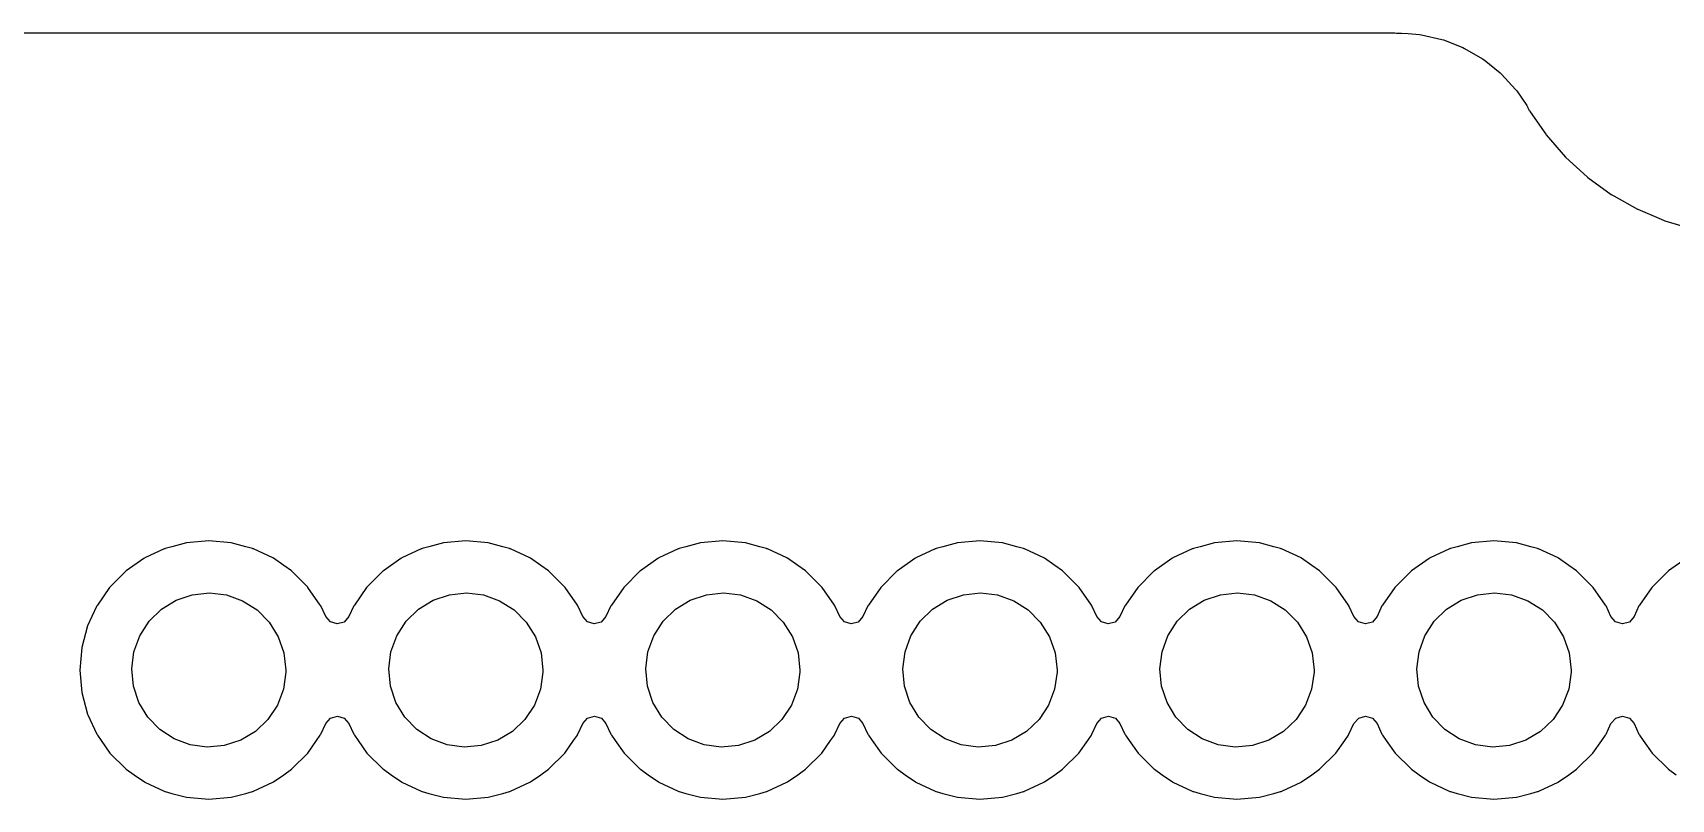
# Model space of a CAD drawing. Extents: x 84 to 209, y -139 to -58.
# Drawn here: x 166.78 to 182.98, y -69.83 to -62.26 of the extents above; entities that cross this region are included whole.
import ezdxf

# ---------------------------------------------------------------- set-up
doc = ezdxf.new("R2010")
doc.units = 0
doc.layers.add('BLACK', color=7, linetype='CONTINUOUS')

msp = doc.modelspace()

# ---------------------------------------------------------------- linework, layer by layer
at = {"layer": 'BLACK', "linetype": 'CONTINUOUS'}
for p, q in [((166.32, -62.2585), (180.226, -62.2585)), ((180.226, -62.2585), (180.245, -62.26)), ((180.245, -62.26), (180.26, -62.2623)), ((180.26, -62.2623), (180.26, -62.2623)), ((180.26, -62.2623), (180.269, -62.2637)), ((180.269, -62.2637), (180.283, -62.2618)), ((180.283, -62.2618), (180.309, -62.2611)), ((180.309, -62.2611), (180.376, -62.2661)), ((180.376, -62.2661), (180.489, -62.2746)), ((180.489, -62.2746), (180.507, -62.2774)), ((180.507, -62.2774), (180.707, -62.3232)), ((180.707, -62.3232), (180.725, -62.3288)), ((180.725, -62.3288), (180.916, -62.404)), ((180.916, -62.404), (180.933, -62.4122)), ((180.933, -62.4122), (181.11, -62.515)), ((181.11, -62.515), (181.126, -62.5257)), ((181.126, -62.5257), (181.286, -62.654)), ((181.286, -62.654), (181.299, -62.6669)), ((181.299, -62.6669), (181.438, -62.8175)), ((181.438, -62.8175), (181.45, -62.8324)), ((181.45, -62.8324), (181.547, -62.9758)), ((181.547, -62.9758), (181.555, -62.9909)), ((181.555, -62.9909), (181.555, -62.9909)), ((181.555, -62.9909), (181.559, -62.9976)), ((181.559, -62.9976), (181.56, -62.9997)), ((181.56, -62.9997), (181.562, -63.0071)), ((181.562, -63.0071), (181.565, -63.0101)), ((181.565, -63.0101), (181.566, -63.0136)), ((181.566, -63.0136), (181.572, -63.0244)), ((181.572, -63.0244), (181.577, -63.0297)), ((181.577, -63.0297), (181.583, -63.0382)), ((181.583, -63.0382), (181.735, -63.2591)), ((181.735, -63.2591), (181.739, -63.2654)), ((181.739, -63.2654), (181.932, -63.4865)), ((181.932, -63.4865), (181.935, -63.4889)), ((181.935, -63.4889), (181.935, -63.4889)), ((181.935, -63.4889), (182.146, -63.6818)), ((182.146, -63.6818), (182.149, -63.6843)), ((182.149, -63.6843), (182.151, -63.6864)), ((182.151, -63.6864), (182.151, -63.6864)), ((182.151, -63.6864), (182.383, -63.8541)), ((182.383, -63.8541), (182.383, -63.8541)), ((182.383, -63.8541), (182.386, -63.8562)), ((182.386, -63.8562), (182.389, -63.8579)), ((182.389, -63.8579), (182.389, -63.8579)), ((182.389, -63.8579), (182.407, -63.8678)), ((182.407, -63.8678), (182.642, -64)), ((182.642, -64), (182.645, -64.0014)), ((182.645, -64.0014), (182.645, -64.0014)), ((182.645, -64.0014), (182.877, -64.0993)), ((182.877, -64.0993), (182.912, -64.1138)), ((182.912, -64.1138), (183.193, -64.1962)), ((168.088, -67.3525), (168.083, -67.3548)), ((168.093, -67.3511), (168.088, -67.3525)), ((168.159, -67.3334), (168.093, -67.3511)), ((168.093, -67.3511), (168.093, -67.3511)), ((168.303, -67.295), (168.159, -67.3334)), ((168.524, -67.2756), (168.303, -67.295)), ((168.746, -67.295), (168.524, -67.2756)), ((168.889, -67.3334), (168.746, -67.295)), ((168.955, -67.3511), (168.889, -67.3334)), ((168.96, -67.3525), (168.955, -67.3511)), ((168.955, -67.3511), (168.955, -67.3511)), ((168.965, -67.3548), (168.96, -67.3525)), ((170.628, -67.3525), (170.623, -67.3548)), ((170.633, -67.3511), (170.628, -67.3525)), ((170.699, -67.3334), (170.633, -67.3511)), ((170.633, -67.3511), (170.633, -67.3511)), ((170.843, -67.295), (170.699, -67.3334)), ((171.064, -67.2756), (170.843, -67.295)), ((171.286, -67.295), (171.064, -67.2756)), ((171.429, -67.3334), (171.286, -67.295)), ((171.495, -67.3511), (171.429, -67.3334)), ((171.5, -67.3525), (171.495, -67.3511)), ((171.495, -67.3511), (171.495, -67.3511)), ((171.505, -67.3548), (171.5, -67.3525)), ((173.168, -67.3525), (173.163, -67.3548)), ((173.173, -67.3511), (173.168, -67.3525)), ((173.239, -67.3334), (173.173, -67.3511)), ((173.173, -67.3511), (173.173, -67.3511)), ((173.383, -67.295), (173.239, -67.3334)), ((173.604, -67.2756), (173.383, -67.295)), ((173.826, -67.295), (173.604, -67.2756)), ((173.969, -67.3334), (173.826, -67.295)), ((174.035, -67.3511), (173.969, -67.3334)), ((174.04, -67.3525), (174.035, -67.3511)), ((174.035, -67.3511), (174.035, -67.3511)), ((174.045, -67.3548), (174.04, -67.3525)), ((175.708, -67.3525), (175.703, -67.3548)), ((175.713, -67.3511), (175.708, -67.3525)), ((175.779, -67.3334), (175.713, -67.3511)), ((175.713, -67.3511), (175.713, -67.3511)), ((175.923, -67.295), (175.779, -67.3334)), ((176.144, -67.2756), (175.923, -67.295)), ((176.366, -67.295), (176.144, -67.2756)), ((176.509, -67.3334), (176.366, -67.295)), ((176.575, -67.3511), (176.509, -67.3334)), ((176.58, -67.3525), (176.575, -67.3511)), ((176.575, -67.3511), (176.575, -67.3511)), ((176.585, -67.3548), (176.58, -67.3525)), ((178.248, -67.3525), (178.243, -67.3548)), ((178.253, -67.3511), (178.248, -67.3525)), ((178.319, -67.3334), (178.253, -67.3511)), ((178.253, -67.3511), (178.253, -67.3511)), ((178.463, -67.295), (178.319, -67.3334)), ((178.684, -67.2756), (178.463, -67.295)), ((178.906, -67.295), (178.684, -67.2756)), ((179.049, -67.3334), (178.906, -67.295)), ((179.115, -67.3511), (179.049, -67.3334)), ((179.12, -67.3525), (179.115, -67.3511)), ((179.115, -67.3511), (179.115, -67.3511)), ((179.125, -67.3548), (179.12, -67.3525)), ((180.788, -67.3525), (180.783, -67.3548)), ((180.793, -67.3511), (180.788, -67.3525)), ((180.859, -67.3334), (180.793, -67.3511)), ((180.793, -67.3511), (180.793, -67.3511)), ((181.003, -67.295), (180.859, -67.3334)), ((181.224, -67.2756), (181.003, -67.295)), ((181.446, -67.295), (181.224, -67.2756)), ((181.589, -67.3334), (181.446, -67.295)), ((181.655, -67.3511), (181.589, -67.3334)), ((181.66, -67.3525), (181.655, -67.3511)), ((181.655, -67.3511), (181.655, -67.3511)), ((181.665, -67.3548), (181.66, -67.3525)), ((167.882, -67.4496), (167.709, -67.5708)), ((167.887, -67.4465), (167.882, -67.4496)), ((167.882, -67.4496), (167.882, -67.4496)), ((167.892, -67.4441), (167.887, -67.4465)), ((168.083, -67.3548), (167.892, -67.4441)), ((167.892, -67.4441), (167.892, -67.4441)), ((168.083, -67.3548), (168.083, -67.3548)), ((169.157, -67.4441), (168.965, -67.3548)), ((168.965, -67.3548), (168.965, -67.3548)), ((169.162, -67.4465), (169.157, -67.4441)), ((169.157, -67.4441), (169.157, -67.4441)), ((169.264, -67.5178), (169.162, -67.4465)), ((170.422, -67.4496), (170.249, -67.5708)), ((170.427, -67.4465), (170.422, -67.4496)), ((170.422, -67.4496), (170.422, -67.4496)), ((170.432, -67.4441), (170.427, -67.4465)), ((170.623, -67.3548), (170.432, -67.4441)), ((170.432, -67.4441), (170.432, -67.4441)), ((170.623, -67.3548), (170.623, -67.3548)), ((171.697, -67.4441), (171.505, -67.3548)), ((171.505, -67.3548), (171.505, -67.3548)), ((171.702, -67.4465), (171.697, -67.4441)), ((171.697, -67.4441), (171.697, -67.4441)), ((171.804, -67.5178), (171.702, -67.4465)), ((172.962, -67.4496), (172.789, -67.5708)), ((172.967, -67.4465), (172.962, -67.4496)), ((172.962, -67.4496), (172.962, -67.4496)), ((172.972, -67.4441), (172.967, -67.4465)), ((173.163, -67.3548), (172.972, -67.4441)), ((172.972, -67.4441), (172.972, -67.4441)), ((173.163, -67.3548), (173.163, -67.3548)), ((174.237, -67.4441), (174.045, -67.3548)), ((174.045, -67.3548), (174.045, -67.3548)), ((174.242, -67.4465), (174.237, -67.4441)), ((174.237, -67.4441), (174.237, -67.4441)), ((174.344, -67.5178), (174.242, -67.4465)), ((175.502, -67.4496), (175.329, -67.5708)), ((175.507, -67.4465), (175.502, -67.4496)), ((175.502, -67.4496), (175.502, -67.4496)), ((175.512, -67.4441), (175.507, -67.4465)), ((175.703, -67.3548), (175.512, -67.4441)), ((175.512, -67.4441), (175.512, -67.4441)), ((175.703, -67.3548), (175.703, -67.3548)), ((176.777, -67.4441), (176.585, -67.3548)), ((176.585, -67.3548), (176.585, -67.3548)), ((176.782, -67.4465), (176.777, -67.4441)), ((176.777, -67.4441), (176.777, -67.4441)), ((176.884, -67.5178), (176.782, -67.4465)), ((178.042, -67.4496), (177.869, -67.5708)), ((178.047, -67.4465), (178.042, -67.4496)), ((178.042, -67.4496), (178.042, -67.4496)), ((178.052, -67.4441), (178.047, -67.4465)), ((178.243, -67.3548), (178.052, -67.4441)), ((178.052, -67.4441), (178.052, -67.4441)), ((178.243, -67.3548), (178.243, -67.3548)), ((179.317, -67.4441), (179.125, -67.3548)), ((179.125, -67.3548), (179.125, -67.3548)), ((179.322, -67.4465), (179.317, -67.4441)), ((179.317, -67.4441), (179.317, -67.4441)), ((179.424, -67.5178), (179.322, -67.4465)), ((180.582, -67.4496), (180.409, -67.5708)), ((180.587, -67.4465), (180.582, -67.4496)), ((180.582, -67.4496), (180.582, -67.4496)), ((180.592, -67.4441), (180.587, -67.4465)), ((180.783, -67.3548), (180.592, -67.4441)), ((180.592, -67.4441), (180.592, -67.4441)), ((180.783, -67.3548), (180.783, -67.3548)), ((181.857, -67.4441), (181.665, -67.3548)), ((181.665, -67.3548), (181.665, -67.3548)), ((181.862, -67.4465), (181.857, -67.4441)), ((181.857, -67.4441), (181.857, -67.4441)), ((181.964, -67.5178), (181.862, -67.4465)), ((183.122, -67.4496), (182.949, -67.5708)), ((167.704, -67.574), (167.547, -67.7312)), ((167.709, -67.5708), (167.704, -67.574)), ((167.709, -67.5708), (167.709, -67.5708)), ((169.34, -67.5708), (169.264, -67.5178)), ((169.344, -67.574), (169.34, -67.5708)), ((169.34, -67.5708), (169.34, -67.5708)), ((169.501, -67.7312), (169.344, -67.574)), ((170.244, -67.574), (170.087, -67.7312)), ((170.249, -67.5708), (170.244, -67.574)), ((170.249, -67.5708), (170.249, -67.5708)), ((171.88, -67.5708), (171.804, -67.5178)), ((171.884, -67.574), (171.88, -67.5708)), ((171.88, -67.5708), (171.88, -67.5708)), ((172.041, -67.7312), (171.884, -67.574)), ((172.784, -67.574), (172.627, -67.7312)), ((172.789, -67.5708), (172.784, -67.574)), ((172.789, -67.5708), (172.789, -67.5708)), ((174.42, -67.5708), (174.344, -67.5178)), ((174.424, -67.574), (174.42, -67.5708)), ((174.42, -67.5708), (174.42, -67.5708)), ((174.581, -67.7312), (174.424, -67.574)), ((175.324, -67.574), (175.167, -67.7312)), ((175.329, -67.5708), (175.324, -67.574)), ((175.329, -67.5708), (175.329, -67.5708)), ((176.96, -67.5708), (176.884, -67.5178)), ((176.964, -67.574), (176.96, -67.5708)), ((176.96, -67.5708), (176.96, -67.5708)), ((177.121, -67.7312), (176.964, -67.574)), ((177.864, -67.574), (177.707, -67.7312)), ((177.869, -67.5708), (177.864, -67.574)), ((177.869, -67.5708), (177.869, -67.5708)), ((179.5, -67.5708), (179.424, -67.5178)), ((179.504, -67.574), (179.5, -67.5708)), ((179.5, -67.5708), (179.5, -67.5708)), ((179.661, -67.7312), (179.504, -67.574)), ((180.404, -67.574), (180.247, -67.7312)), ((180.409, -67.5708), (180.404, -67.574)), ((180.409, -67.5708), (180.409, -67.5708)), ((182.04, -67.5708), (181.964, -67.5178)), ((182.044, -67.574), (182.04, -67.5708)), ((182.04, -67.5708), (182.04, -67.5708)), ((182.201, -67.7312), (182.044, -67.574)), ((182.944, -67.574), (182.787, -67.7312)), ((182.949, -67.5708), (182.944, -67.574)), ((182.949, -67.5708), (182.949, -67.5708)), ((167.544, -67.7357), (167.423, -67.9088)), ((167.547, -67.7312), (167.544, -67.7357)), ((167.544, -67.7357), (167.544, -67.7357)), ((168.2, -67.8615), (168.361, -67.8067)), ((168.361, -67.8067), (168.53, -67.789)), ((168.53, -67.789), (168.698, -67.8091)), ((168.698, -67.8091), (168.858, -67.8661)), ((169.504, -67.7357), (169.501, -67.7312)), ((169.626, -67.9088), (169.504, -67.7357)), ((169.504, -67.7357), (169.504, -67.7357)), ((170.084, -67.7357), (169.963, -67.9088)), ((170.087, -67.7312), (170.084, -67.7357)), ((170.084, -67.7357), (170.084, -67.7357)), ((170.74, -67.8615), (170.901, -67.8067)), ((170.901, -67.8067), (171.07, -67.789)), ((171.07, -67.789), (171.238, -67.8091)), ((171.238, -67.8091), (171.398, -67.8661)), ((172.044, -67.7357), (172.041, -67.7312)), ((172.166, -67.9088), (172.044, -67.7357)), ((172.044, -67.7357), (172.044, -67.7357)), ((172.624, -67.7357), (172.503, -67.9088)), ((172.627, -67.7312), (172.624, -67.7357)), ((172.624, -67.7357), (172.624, -67.7357)), ((173.28, -67.8615), (173.441, -67.8067)), ((173.441, -67.8067), (173.61, -67.789)), ((173.61, -67.789), (173.778, -67.8091)), ((173.778, -67.8091), (173.938, -67.8661)), ((174.584, -67.7357), (174.581, -67.7312)), ((174.706, -67.9088), (174.584, -67.7357)), ((174.584, -67.7357), (174.584, -67.7357)), ((175.164, -67.7357), (175.043, -67.9088)), ((175.167, -67.7312), (175.164, -67.7357)), ((175.164, -67.7357), (175.164, -67.7357)), ((175.82, -67.8615), (175.981, -67.8067)), ((175.981, -67.8067), (176.15, -67.789)), ((176.15, -67.789), (176.318, -67.8091)), ((176.318, -67.8091), (176.478, -67.8661)), ((177.124, -67.7357), (177.121, -67.7312)), ((177.246, -67.9088), (177.124, -67.7357)), ((177.124, -67.7357), (177.124, -67.7357)), ((177.704, -67.7357), (177.583, -67.9088)), ((177.707, -67.7312), (177.704, -67.7357)), ((177.704, -67.7357), (177.704, -67.7357)), ((178.36, -67.8615), (178.521, -67.8067)), ((178.521, -67.8067), (178.69, -67.789)), ((178.69, -67.789), (178.858, -67.8091)), ((178.858, -67.8091), (179.018, -67.8661)), ((179.664, -67.7357), (179.661, -67.7312)), ((179.786, -67.9088), (179.664, -67.7357)), ((179.664, -67.7357), (179.664, -67.7357)), ((180.244, -67.7357), (180.123, -67.9088)), ((180.247, -67.7312), (180.244, -67.7357)), ((180.244, -67.7357), (180.244, -67.7357)), ((180.9, -67.8615), (181.061, -67.8067)), ((181.061, -67.8067), (181.23, -67.789)), ((181.23, -67.789), (181.398, -67.8091)), ((181.398, -67.8091), (181.558, -67.8661)), ((182.204, -67.7357), (182.201, -67.7312)), ((182.326, -67.9088), (182.204, -67.7357)), ((182.204, -67.7357), (182.204, -67.7357)), ((182.784, -67.7357), (182.663, -67.9088)), ((182.787, -67.7312), (182.784, -67.7357)), ((182.784, -67.7357), (182.784, -67.7357)), ((167.417, -67.9183), (167.368, -68.0233)), ((167.42, -67.9133), (167.417, -67.9183)), ((167.417, -67.9183), (167.417, -67.9183)), ((167.423, -67.9088), (167.42, -67.9133)), ((167.934, -68.0693), (168.055, -67.9505)), ((168.055, -67.9505), (168.2, -67.8615)), ((168.858, -67.8661), (169.002, -67.9571)), ((169.002, -67.9571), (169.121, -68.0776)), ((169.629, -67.9133), (169.626, -67.9088)), ((169.631, -67.9183), (169.629, -67.9133)), ((169.68, -68.0233), (169.631, -67.9183)), ((169.631, -67.9183), (169.631, -67.9183)), ((169.957, -67.9183), (169.908, -68.0233)), ((169.96, -67.9133), (169.957, -67.9183)), ((169.957, -67.9183), (169.957, -67.9183)), ((169.963, -67.9088), (169.96, -67.9133)), ((170.474, -68.0693), (170.595, -67.9505)), ((170.595, -67.9505), (170.74, -67.8615)), ((171.398, -67.8661), (171.542, -67.9571)), ((171.542, -67.9571), (171.661, -68.0776)), ((172.169, -67.9133), (172.166, -67.9088)), ((172.171, -67.9183), (172.169, -67.9133)), ((172.22, -68.0233), (172.171, -67.9183)), ((172.171, -67.9183), (172.171, -67.9183)), ((172.497, -67.9183), (172.448, -68.0233)), ((172.5, -67.9133), (172.497, -67.9183)), ((172.497, -67.9183), (172.497, -67.9183)), ((172.503, -67.9088), (172.5, -67.9133)), ((173.014, -68.0693), (173.135, -67.9505)), ((173.135, -67.9505), (173.28, -67.8615)), ((173.938, -67.8661), (174.082, -67.9571)), ((174.082, -67.9571), (174.201, -68.0776)), ((174.709, -67.9133), (174.706, -67.9088)), ((174.711, -67.9183), (174.709, -67.9133)), ((174.76, -68.0233), (174.711, -67.9183)), ((174.711, -67.9183), (174.711, -67.9183)), ((175.037, -67.9183), (174.988, -68.0233)), ((175.04, -67.9133), (175.037, -67.9183)), ((175.037, -67.9183), (175.037, -67.9183)), ((175.043, -67.9088), (175.04, -67.9133)), ((175.554, -68.0693), (175.675, -67.9505)), ((175.675, -67.9505), (175.82, -67.8615)), ((176.478, -67.8661), (176.622, -67.9571)), ((176.622, -67.9571), (176.741, -68.0776)), ((177.249, -67.9133), (177.246, -67.9088)), ((177.251, -67.9183), (177.249, -67.9133)), ((177.3, -68.0233), (177.251, -67.9183)), ((177.251, -67.9183), (177.251, -67.9183)), ((177.577, -67.9183), (177.528, -68.0233)), ((177.58, -67.9133), (177.577, -67.9183)), ((177.577, -67.9183), (177.577, -67.9183)), ((177.583, -67.9088), (177.58, -67.9133)), ((178.094, -68.0693), (178.215, -67.9505)), ((178.215, -67.9505), (178.36, -67.8615)), ((179.018, -67.8661), (179.162, -67.9571)), ((179.162, -67.9571), (179.281, -68.0776)), ((179.789, -67.9133), (179.786, -67.9088)), ((179.791, -67.9183), (179.789, -67.9133)), ((179.84, -68.0233), (179.791, -67.9183)), ((179.791, -67.9183), (179.791, -67.9183)), ((180.117, -67.9183), (180.068, -68.0233)), ((180.12, -67.9133), (180.117, -67.9183)), ((180.117, -67.9183), (180.117, -67.9183)), ((180.123, -67.9088), (180.12, -67.9133)), ((180.634, -68.0693), (180.755, -67.9505)), ((180.755, -67.9505), (180.9, -67.8615)), ((181.558, -67.8661), (181.702, -67.9571)), ((181.702, -67.9571), (181.821, -68.0776)), ((182.329, -67.9133), (182.326, -67.9088)), ((182.331, -67.9183), (182.329, -67.9133)), ((182.38, -68.0233), (182.331, -67.9183)), ((182.331, -67.9183), (182.331, -67.9183)), ((182.657, -67.9183), (182.608, -68.0233)), ((182.66, -67.9133), (182.657, -67.9183)), ((182.657, -67.9183), (182.657, -67.9183)), ((182.663, -67.9088), (182.66, -67.9133)), ((167.326, -68.1148), (167.268, -68.3295)), ((167.368, -68.0233), (167.326, -68.1148)), ((167.842, -68.2121), (167.934, -68.0693)), ((169.121, -68.0776), (169.211, -68.2217)), ((169.725, -68.0755), (169.68, -68.0233)), ((169.793, -68.0961), (169.725, -68.0755)), ((169.862, -68.0766), (169.793, -68.0961)), ((169.908, -68.0233), (169.862, -68.0766)), ((170.382, -68.2121), (170.474, -68.0693)), ((171.661, -68.0776), (171.751, -68.2217)), ((172.265, -68.0755), (172.22, -68.0233)), ((172.333, -68.0961), (172.265, -68.0755)), ((172.402, -68.0766), (172.333, -68.0961)), ((172.448, -68.0233), (172.402, -68.0766)), ((172.922, -68.2121), (173.014, -68.0693)), ((174.201, -68.0776), (174.291, -68.2217)), ((174.805, -68.0755), (174.76, -68.0233)), ((174.873, -68.0961), (174.805, -68.0755)), ((174.942, -68.0766), (174.873, -68.0961)), ((174.988, -68.0233), (174.942, -68.0766)), ((175.462, -68.2121), (175.554, -68.0693)), ((176.741, -68.0776), (176.831, -68.2217)), ((177.345, -68.0755), (177.3, -68.0233)), ((177.413, -68.0961), (177.345, -68.0755)), ((177.482, -68.0766), (177.413, -68.0961)), ((177.528, -68.0233), (177.482, -68.0766)), ((178.002, -68.2121), (178.094, -68.0693)), ((179.281, -68.0776), (179.371, -68.2217)), ((179.885, -68.0755), (179.84, -68.0233)), ((179.953, -68.0961), (179.885, -68.0755)), ((180.022, -68.0766), (179.953, -68.0961)), ((180.068, -68.0233), (180.022, -68.0766)), ((180.542, -68.2121), (180.634, -68.0693)), ((181.821, -68.0776), (181.911, -68.2217)), ((182.425, -68.0755), (182.38, -68.0233)), ((182.493, -68.0961), (182.425, -68.0755)), ((182.562, -68.0766), (182.493, -68.0961)), ((182.608, -68.0233), (182.562, -68.0766)), ((167.784, -68.3718), (167.842, -68.2121)), ((169.211, -68.2217), (169.267, -68.3821)), ((170.324, -68.3718), (170.382, -68.2121)), ((171.751, -68.2217), (171.807, -68.3821)), ((172.864, -68.3718), (172.922, -68.2121)), ((174.291, -68.2217), (174.347, -68.3821)), ((175.404, -68.3718), (175.462, -68.2121)), ((176.831, -68.2217), (176.887, -68.3821)), ((177.944, -68.3718), (178.002, -68.2121)), ((179.371, -68.2217), (179.427, -68.3821)), ((180.484, -68.3718), (180.542, -68.2121)), ((181.911, -68.2217), (181.967, -68.3821)), ((167.268, -68.3295), (167.249, -68.5509)), ((167.762, -68.5403), (167.784, -68.3718)), ((169.267, -68.3821), (169.286, -68.5509)), ((170.302, -68.5403), (170.324, -68.3718)), ((171.807, -68.3821), (171.826, -68.5509)), ((172.842, -68.5403), (172.864, -68.3718)), ((174.347, -68.3821), (174.366, -68.5509)), ((175.382, -68.5403), (175.404, -68.3718)), ((176.887, -68.3821), (176.906, -68.5509)), ((177.922, -68.5403), (177.944, -68.3718)), ((179.427, -68.3821), (179.446, -68.5509)), ((180.462, -68.5403), (180.484, -68.3718)), ((181.967, -68.3821), (181.986, -68.5509)), ((167.249, -68.5509), (167.268, -68.7724)), ((167.779, -68.7094), (167.762, -68.5403)), ((169.286, -68.5722), (169.262, -68.7404)), ((169.286, -68.5509), (169.286, -68.5722)), ((170.319, -68.7094), (170.302, -68.5403)), ((171.826, -68.5722), (171.802, -68.7404)), ((171.826, -68.5509), (171.826, -68.5722)), ((172.859, -68.7094), (172.842, -68.5403)), ((174.366, -68.5722), (174.342, -68.7404)), ((174.366, -68.5509), (174.366, -68.5722)), ((175.399, -68.7094), (175.382, -68.5403)), ((176.906, -68.5722), (176.882, -68.7404)), ((176.906, -68.5509), (176.906, -68.5722)), ((177.939, -68.7094), (177.922, -68.5403)), ((179.446, -68.5722), (179.422, -68.7404)), ((179.446, -68.5509), (179.446, -68.5722)), ((180.479, -68.7094), (180.462, -68.5403)), ((181.986, -68.5722), (181.962, -68.7404)), ((181.986, -68.5509), (181.986, -68.5722)), ((167.268, -68.7724), (167.326, -68.9871)), ((167.833, -68.8706), (167.779, -68.7094)), ((169.262, -68.7404), (169.202, -68.8993)), ((170.373, -68.8706), (170.319, -68.7094)), ((171.802, -68.7404), (171.742, -68.8993)), ((172.913, -68.8706), (172.859, -68.7094)), ((174.342, -68.7404), (174.282, -68.8993)), ((175.453, -68.8706), (175.399, -68.7094)), ((176.882, -68.7404), (176.822, -68.8993)), ((177.993, -68.8706), (177.939, -68.7094)), ((179.422, -68.7404), (179.362, -68.8993)), ((180.533, -68.8706), (180.479, -68.7094)), ((181.962, -68.7404), (181.902, -68.8993)), ((167.921, -69.0159), (167.833, -68.8706)), ((169.202, -68.8993), (169.108, -69.0408)), ((170.461, -69.0159), (170.373, -68.8706)), ((171.742, -68.8993), (171.648, -69.0408)), ((173.001, -69.0159), (172.913, -68.8706)), ((174.282, -68.8993), (174.188, -69.0408)), ((175.541, -69.0159), (175.453, -68.8706)), ((176.822, -68.8993), (176.728, -69.0408)), ((178.081, -69.0159), (177.993, -68.8706)), ((179.362, -68.8993), (179.268, -69.0408)), ((180.621, -69.0159), (180.533, -68.8706)), ((181.902, -68.8993), (181.808, -69.0408)), ((167.326, -68.9871), (167.328, -68.9921)), ((167.328, -68.9921), (167.328, -68.9921)), ((167.328, -68.9921), (167.417, -69.1836)), ((168.039, -69.1381), (167.921, -69.0159)), ((169.108, -69.0408), (168.985, -69.1579)), ((169.631, -69.1836), (169.68, -69.0786)), ((169.68, -69.0786), (169.727, -69.0253)), ((169.727, -69.0253), (169.795, -69.0058)), ((169.795, -69.0058), (169.863, -69.0264)), ((169.863, -69.0264), (169.908, -69.0786)), ((169.908, -69.0786), (169.957, -69.1836)), ((170.579, -69.1381), (170.461, -69.0159)), ((171.648, -69.0408), (171.525, -69.1579)), ((172.171, -69.1836), (172.22, -69.0786)), ((172.22, -69.0786), (172.267, -69.0253)), ((172.267, -69.0253), (172.335, -69.0058)), ((172.335, -69.0058), (172.403, -69.0264)), ((172.403, -69.0264), (172.448, -69.0786)), ((172.448, -69.0786), (172.497, -69.1836)), ((173.119, -69.1381), (173.001, -69.0159)), ((174.188, -69.0408), (174.065, -69.1579)), ((174.711, -69.1836), (174.76, -69.0786)), ((174.76, -69.0786), (174.807, -69.0253)), ((174.807, -69.0253), (174.875, -69.0058)), ((174.875, -69.0058), (174.943, -69.0264)), ((174.943, -69.0264), (174.988, -69.0786)), ((174.988, -69.0786), (175.037, -69.1836)), ((175.659, -69.1381), (175.541, -69.0159)), ((176.728, -69.0408), (176.605, -69.1579)), ((177.251, -69.1836), (177.3, -69.0786)), ((177.3, -69.0786), (177.347, -69.0253)), ((177.347, -69.0253), (177.415, -69.0058)), ((177.415, -69.0058), (177.483, -69.0264)), ((177.483, -69.0264), (177.528, -69.0786)), ((177.528, -69.0786), (177.577, -69.1836)), ((178.199, -69.1381), (178.081, -69.0159)), ((179.268, -69.0408), (179.145, -69.1579)), ((179.791, -69.1836), (179.84, -69.0786)), ((179.84, -69.0786), (179.887, -69.0253)), ((179.887, -69.0253), (179.955, -69.0058)), ((179.955, -69.0058), (180.023, -69.0264)), ((180.023, -69.0264), (180.068, -69.0786)), ((180.068, -69.0786), (180.117, -69.1836)), ((180.739, -69.1381), (180.621, -69.0159)), ((181.808, -69.0408), (181.685, -69.1579)), ((182.331, -69.1836), (182.38, -69.0786)), ((182.38, -69.0786), (182.427, -69.0253)), ((182.427, -69.0253), (182.495, -69.0058)), ((182.495, -69.0058), (182.563, -69.0264)), ((182.563, -69.0264), (182.608, -69.0786)), ((182.608, -69.0786), (182.657, -69.1836)), ((167.417, -69.1836), (167.417, -69.1836)), ((167.417, -69.1836), (167.42, -69.1886)), ((167.42, -69.1886), (167.423, -69.1931)), ((167.423, -69.1931), (167.423, -69.1931)), ((167.423, -69.1931), (167.459, -69.2452)), ((167.459, -69.2452), (167.547, -69.3707)), ((168.181, -69.2311), (168.039, -69.1381)), ((168.34, -69.2903), (168.181, -69.2311)), ((168.508, -69.3128), (168.34, -69.2903)), ((168.677, -69.2974), (168.508, -69.3128)), ((168.839, -69.2449), (168.677, -69.2974)), ((168.985, -69.1579), (168.839, -69.2449)), ((169.501, -69.3707), (169.589, -69.2452)), ((169.589, -69.2452), (169.626, -69.1931)), ((169.626, -69.1931), (169.629, -69.1886)), ((169.626, -69.1931), (169.626, -69.1931)), ((169.629, -69.1886), (169.631, -69.1836)), ((169.631, -69.1836), (169.631, -69.1836)), ((169.957, -69.1836), (169.957, -69.1836)), ((169.957, -69.1836), (169.96, -69.1886)), ((169.96, -69.1886), (169.963, -69.1931)), ((169.963, -69.1931), (169.963, -69.1931)), ((169.963, -69.1931), (169.999, -69.2452)), ((169.999, -69.2452), (170.087, -69.3707)), ((170.721, -69.2311), (170.579, -69.1381)), ((170.88, -69.2903), (170.721, -69.2311)), ((171.048, -69.3128), (170.88, -69.2903)), ((171.217, -69.2974), (171.048, -69.3128)), ((171.379, -69.2449), (171.217, -69.2974)), ((171.525, -69.1579), (171.379, -69.2449)), ((172.041, -69.3707), (172.129, -69.2452)), ((172.129, -69.2452), (172.166, -69.1931)), ((172.166, -69.1931), (172.169, -69.1886)), ((172.166, -69.1931), (172.166, -69.1931)), ((172.169, -69.1886), (172.171, -69.1836)), ((172.171, -69.1836), (172.171, -69.1836)), ((172.497, -69.1836), (172.497, -69.1836)), ((172.497, -69.1836), (172.5, -69.1886)), ((172.5, -69.1886), (172.503, -69.1931)), ((172.503, -69.1931), (172.503, -69.1931)), ((172.503, -69.1931), (172.539, -69.2452)), ((172.539, -69.2452), (172.627, -69.3707)), ((173.261, -69.2311), (173.119, -69.1381)), ((173.42, -69.2903), (173.261, -69.2311)), ((173.588, -69.3128), (173.42, -69.2903)), ((173.757, -69.2974), (173.588, -69.3128)), ((173.919, -69.2449), (173.757, -69.2974)), ((174.065, -69.1579), (173.919, -69.2449)), ((174.581, -69.3707), (174.669, -69.2452)), ((174.669, -69.2452), (174.706, -69.1931)), ((174.706, -69.1931), (174.709, -69.1886)), ((174.706, -69.1931), (174.706, -69.1931)), ((174.709, -69.1886), (174.711, -69.1836)), ((174.711, -69.1836), (174.711, -69.1836)), ((175.037, -69.1836), (175.037, -69.1836)), ((175.037, -69.1836), (175.04, -69.1886)), ((175.04, -69.1886), (175.043, -69.1931)), ((175.043, -69.1931), (175.043, -69.1931)), ((175.043, -69.1931), (175.079, -69.2452)), ((175.079, -69.2452), (175.167, -69.3707)), ((175.801, -69.2311), (175.659, -69.1381)), ((175.96, -69.2903), (175.801, -69.2311)), ((176.128, -69.3128), (175.96, -69.2903)), ((176.297, -69.2974), (176.128, -69.3128)), ((176.459, -69.2449), (176.297, -69.2974)), ((176.605, -69.1579), (176.459, -69.2449)), ((177.121, -69.3707), (177.209, -69.2452)), ((177.209, -69.2452), (177.246, -69.1931)), ((177.246, -69.1931), (177.249, -69.1886)), ((177.246, -69.1931), (177.246, -69.1931)), ((177.249, -69.1886), (177.251, -69.1836)), ((177.251, -69.1836), (177.251, -69.1836)), ((177.577, -69.1836), (177.577, -69.1836)), ((177.577, -69.1836), (177.58, -69.1886)), ((177.58, -69.1886), (177.583, -69.1931)), ((177.583, -69.1931), (177.583, -69.1931)), ((177.583, -69.1931), (177.619, -69.2452)), ((177.619, -69.2452), (177.707, -69.3707)), ((178.341, -69.2311), (178.199, -69.1381)), ((178.5, -69.2903), (178.341, -69.2311)), ((178.668, -69.3128), (178.5, -69.2903)), ((178.837, -69.2974), (178.668, -69.3128)), ((178.999, -69.2449), (178.837, -69.2974)), ((179.145, -69.1579), (178.999, -69.2449)), ((179.661, -69.3707), (179.749, -69.2452)), ((179.749, -69.2452), (179.786, -69.1931)), ((179.786, -69.1931), (179.789, -69.1886)), ((179.786, -69.1931), (179.786, -69.1931)), ((179.789, -69.1886), (179.791, -69.1836)), ((179.791, -69.1836), (179.791, -69.1836)), ((180.117, -69.1836), (180.117, -69.1836)), ((180.117, -69.1836), (180.12, -69.1886)), ((180.12, -69.1886), (180.123, -69.1931)), ((180.123, -69.1931), (180.123, -69.1931)), ((180.123, -69.1931), (180.159, -69.2452)), ((180.159, -69.2452), (180.247, -69.3707)), ((180.881, -69.2311), (180.739, -69.1381)), ((181.04, -69.2903), (180.881, -69.2311)), ((181.208, -69.3128), (181.04, -69.2903)), ((181.377, -69.2974), (181.208, -69.3128)), ((181.539, -69.2449), (181.377, -69.2974)), ((181.685, -69.1579), (181.539, -69.2449)), ((182.201, -69.3707), (182.289, -69.2452)), ((182.289, -69.2452), (182.326, -69.1931)), ((182.326, -69.1931), (182.329, -69.1886)), ((182.326, -69.1931), (182.326, -69.1931)), ((182.329, -69.1886), (182.331, -69.1836)), ((182.331, -69.1836), (182.331, -69.1836)), ((182.657, -69.1836), (182.657, -69.1836)), ((182.657, -69.1836), (182.66, -69.1886)), ((182.66, -69.1886), (182.663, -69.1931)), ((182.663, -69.1931), (182.663, -69.1931)), ((182.663, -69.1931), (182.699, -69.2452)), ((182.699, -69.2452), (182.787, -69.3707)), ((167.547, -69.3707), (167.704, -69.5279)), ((169.344, -69.5279), (169.501, -69.3707)), ((170.087, -69.3707), (170.244, -69.5279)), ((171.884, -69.5279), (172.041, -69.3707)), ((172.627, -69.3707), (172.784, -69.5279)), ((174.424, -69.5279), (174.581, -69.3707)), ((175.167, -69.3707), (175.324, -69.5279)), ((176.964, -69.5279), (177.121, -69.3707)), ((177.707, -69.3707), (177.864, -69.5279)), ((179.504, -69.5279), (179.661, -69.3707)), ((180.247, -69.3707), (180.404, -69.5279)), ((182.044, -69.5279), (182.201, -69.3707)), ((182.787, -69.3707), (182.944, -69.5279)), ((167.704, -69.5279), (167.709, -69.5311)), ((167.709, -69.5311), (167.709, -69.5311)), ((167.709, -69.5311), (167.785, -69.5841)), ((167.785, -69.5841), (167.887, -69.6554)), ((169.162, -69.6554), (169.264, -69.5841)), ((169.264, -69.5841), (169.34, -69.5311)), ((169.34, -69.5311), (169.344, -69.5279)), ((169.34, -69.5311), (169.34, -69.5311)), ((170.244, -69.5279), (170.249, -69.5311)), ((170.249, -69.5311), (170.249, -69.5311)), ((170.249, -69.5311), (170.325, -69.5841)), ((170.325, -69.5841), (170.427, -69.6554)), ((171.702, -69.6554), (171.804, -69.5841)), ((171.804, -69.5841), (171.88, -69.5311)), ((171.88, -69.5311), (171.884, -69.5279)), ((171.88, -69.5311), (171.88, -69.5311)), ((172.784, -69.5279), (172.789, -69.5311)), ((172.789, -69.5311), (172.789, -69.5311)), ((172.789, -69.5311), (172.865, -69.5841)), ((172.865, -69.5841), (172.967, -69.6554)), ((174.242, -69.6554), (174.344, -69.5841)), ((174.344, -69.5841), (174.42, -69.5311)), ((174.42, -69.5311), (174.424, -69.5279)), ((174.42, -69.5311), (174.42, -69.5311)), ((175.324, -69.5279), (175.329, -69.5311)), ((175.329, -69.5311), (175.329, -69.5311)), ((175.329, -69.5311), (175.405, -69.5841)), ((175.405, -69.5841), (175.507, -69.6554)), ((176.782, -69.6554), (176.884, -69.5841)), ((176.884, -69.5841), (176.96, -69.5311)), ((176.96, -69.5311), (176.964, -69.5279)), ((176.96, -69.5311), (176.96, -69.5311)), ((177.864, -69.5279), (177.869, -69.5311)), ((177.869, -69.5311), (177.869, -69.5311)), ((177.869, -69.5311), (177.945, -69.5841)), ((177.945, -69.5841), (178.047, -69.6554)), ((179.322, -69.6554), (179.424, -69.5841)), ((179.424, -69.5841), (179.5, -69.5311)), ((179.5, -69.5311), (179.504, -69.5279)), ((179.5, -69.5311), (179.5, -69.5311)), ((180.404, -69.5279), (180.409, -69.5311)), ((180.409, -69.5311), (180.409, -69.5311)), ((180.409, -69.5311), (180.485, -69.5841)), ((180.485, -69.5841), (180.587, -69.6554)), ((181.862, -69.6554), (181.964, -69.5841)), ((181.964, -69.5841), (182.04, -69.5311)), ((182.04, -69.5311), (182.044, -69.5279)), ((182.04, -69.5311), (182.04, -69.5311)), ((182.944, -69.5279), (182.949, -69.5311)), ((182.949, -69.5311), (182.949, -69.5311)), ((182.949, -69.5311), (183.025, -69.5841)), ((167.887, -69.6554), (167.892, -69.6578)), ((167.892, -69.6578), (167.892, -69.6578)), ((167.892, -69.6578), (168.082, -69.7466)), ((168.082, -69.7466), (168.088, -69.7494)), ((168.088, -69.7494), (168.093, -69.7508)), ((168.093, -69.7508), (168.093, -69.7508)), ((168.093, -69.7508), (168.159, -69.7685)), ((168.159, -69.7685), (168.303, -69.8069)), ((168.746, -69.8069), (168.889, -69.7685)), ((168.889, -69.7685), (168.955, -69.7508)), ((168.955, -69.7508), (168.96, -69.7494)), ((168.955, -69.7508), (168.955, -69.7508)), ((168.96, -69.7494), (168.966, -69.7466)), ((168.966, -69.7466), (169.157, -69.6578)), ((169.157, -69.6578), (169.162, -69.6554)), ((169.157, -69.6578), (169.157, -69.6578)), ((170.427, -69.6554), (170.432, -69.6578)), ((170.432, -69.6578), (170.432, -69.6578)), ((170.432, -69.6578), (170.622, -69.7466)), ((170.622, -69.7466), (170.628, -69.7494)), ((170.628, -69.7494), (170.633, -69.7508)), ((170.633, -69.7508), (170.633, -69.7508)), ((170.633, -69.7508), (170.699, -69.7685)), ((170.699, -69.7685), (170.843, -69.8069)), ((171.286, -69.8069), (171.429, -69.7685)), ((171.429, -69.7685), (171.495, -69.7508)), ((171.495, -69.7508), (171.5, -69.7494)), ((171.495, -69.7508), (171.495, -69.7508)), ((171.5, -69.7494), (171.506, -69.7466)), ((171.506, -69.7466), (171.697, -69.6578)), ((171.697, -69.6578), (171.702, -69.6554)), ((171.697, -69.6578), (171.697, -69.6578)), ((172.967, -69.6554), (172.972, -69.6578)), ((172.972, -69.6578), (172.972, -69.6578)), ((172.972, -69.6578), (173.162, -69.7466)), ((173.162, -69.7466), (173.168, -69.7494)), ((173.168, -69.7494), (173.173, -69.7508)), ((173.173, -69.7508), (173.173, -69.7508)), ((173.173, -69.7508), (173.239, -69.7685)), ((173.239, -69.7685), (173.383, -69.8069)), ((173.826, -69.8069), (173.969, -69.7685)), ((173.969, -69.7685), (174.035, -69.7508)), ((174.035, -69.7508), (174.04, -69.7494)), ((174.035, -69.7508), (174.035, -69.7508)), ((174.04, -69.7494), (174.046, -69.7466)), ((174.046, -69.7466), (174.237, -69.6578)), ((174.237, -69.6578), (174.242, -69.6554)), ((174.237, -69.6578), (174.237, -69.6578)), ((175.507, -69.6554), (175.512, -69.6578)), ((175.512, -69.6578), (175.512, -69.6578)), ((175.512, -69.6578), (175.702, -69.7466)), ((175.702, -69.7466), (175.708, -69.7494)), ((175.708, -69.7494), (175.713, -69.7508)), ((175.713, -69.7508), (175.713, -69.7508)), ((175.713, -69.7508), (175.779, -69.7685)), ((175.779, -69.7685), (175.923, -69.8069)), ((176.366, -69.8069), (176.509, -69.7685)), ((176.509, -69.7685), (176.575, -69.7508)), ((176.575, -69.7508), (176.58, -69.7494)), ((176.575, -69.7508), (176.575, -69.7508)), ((176.58, -69.7494), (176.586, -69.7466)), ((176.586, -69.7466), (176.777, -69.6578)), ((176.777, -69.6578), (176.782, -69.6554)), ((176.777, -69.6578), (176.777, -69.6578)), ((178.047, -69.6554), (178.052, -69.6578)), ((178.052, -69.6578), (178.052, -69.6578)), ((178.052, -69.6578), (178.242, -69.7466)), ((178.242, -69.7466), (178.248, -69.7494)), ((178.248, -69.7494), (178.253, -69.7508)), ((178.253, -69.7508), (178.253, -69.7508)), ((178.253, -69.7508), (178.319, -69.7685)), ((178.319, -69.7685), (178.463, -69.8069)), ((178.906, -69.8069), (179.049, -69.7685)), ((179.049, -69.7685), (179.115, -69.7508)), ((179.115, -69.7508), (179.12, -69.7494)), ((179.115, -69.7508), (179.115, -69.7508)), ((179.12, -69.7494), (179.126, -69.7466)), ((179.126, -69.7466), (179.317, -69.6578)), ((179.317, -69.6578), (179.322, -69.6554)), ((179.317, -69.6578), (179.317, -69.6578)), ((180.587, -69.6554), (180.592, -69.6578)), ((180.592, -69.6578), (180.592, -69.6578)), ((180.592, -69.6578), (180.782, -69.7466)), ((180.782, -69.7466), (180.788, -69.7494)), ((180.788, -69.7494), (180.793, -69.7508)), ((180.793, -69.7508), (180.793, -69.7508)), ((180.793, -69.7508), (180.859, -69.7685)), ((180.859, -69.7685), (181.003, -69.8069)), ((181.446, -69.8069), (181.589, -69.7685)), ((181.589, -69.7685), (181.655, -69.7508)), ((181.655, -69.7508), (181.66, -69.7494)), ((181.655, -69.7508), (181.655, -69.7508)), ((181.66, -69.7494), (181.666, -69.7466)), ((181.666, -69.7466), (181.857, -69.6578)), ((181.857, -69.6578), (181.862, -69.6554)), ((181.857, -69.6578), (181.857, -69.6578)), ((168.303, -69.8069), (168.524, -69.8263)), ((168.524, -69.8263), (168.746, -69.8069)), ((170.843, -69.8069), (171.064, -69.8263)), ((171.064, -69.8263), (171.286, -69.8069)), ((173.383, -69.8069), (173.604, -69.8263)), ((173.604, -69.8263), (173.826, -69.8069)), ((175.923, -69.8069), (176.144, -69.8263)), ((176.144, -69.8263), (176.366, -69.8069)), ((178.463, -69.8069), (178.684, -69.8263)), ((178.684, -69.8263), (178.906, -69.8069)), ((181.003, -69.8069), (181.224, -69.8263)), ((181.224, -69.8263), (181.446, -69.8069))]:
    msp.add_line(p, q, dxfattribs=at)

doc.saveas('drawing.dxf')
